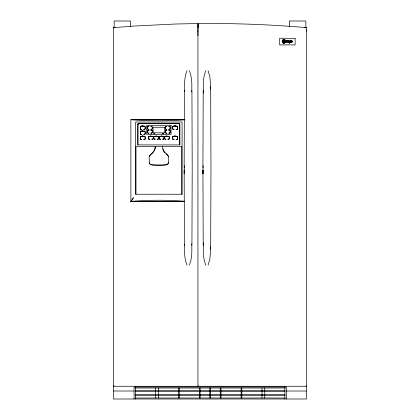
<?xml version="1.0" encoding="UTF-8"?>
<svg xmlns="http://www.w3.org/2000/svg" width="420" height="420" viewBox="0 0 420 420"><rect width="100%" height="100%" fill="white"/><g stroke="black" fill="none" stroke-linecap="round" stroke-linejoin="round"><path stroke-width="0.63" d="M184.165 165.853L184.443 90.51M184.249 167.927L184.249 165.842L184.254 173.806L184.249 170.011M202.928 165.853L203.207 90.51M203.018 167.927L203.018 165.842L203.018 173.806L203.018 170.011M285.201 40.514C286.398 42.121 284.918 39.58 283.747 39.674A1.712 1.712 0 0 0 282.219 41.522A1.712 1.712 0 0 0 283.999 43.102A1.712 1.712 0 0 0 285.642 41.38M287.905 42.278L288.367 41.486L288.115 41.076L287.926 42.278L288.677 41.039L288.902 41.197L288.619 41.071M282.807 40.173C280.849 42.016 284.729 44.431 285.49 41.827L284.912 40.057M289.312 43.019L289.795 42.095C290.619 40.425 289.233 41.417 290.923 41.034L290.514 42.152L290.923 41.034C288.598 40.751 292.556 39.044 289.228 42.956C289.942 41.155 291.275 39.69 290.803 40.357M191.924 245.343L192.203 167.927L191.924 90.51M208.058 265.188L209.89 259.04L210.667 249.086L210.971 167.927L210.667 86.772L209.89 76.818L208.058 70.665M283.762 41.538C282.303 43.365 284.529 39.679 283.406 41.002C284.918 40.934 281.862 43.076 283.936 41.318C284.592 40.304 284.744 40.588 284.146 41.465C283.752 42.609 285.631 41.979 284.513 41.465C283.768 42.089 285.763 41.527 284.041 42.079C283.574 41.428 284.776 40.987 284.413 40.467C283.805 40.955 282.539 43.076 283.747 41.685C285.716 39.223 282.713 42.42 283.652 40.451C282.077 41.139 284.156 41.034 283.7 41.097C282.566 43.769 283.794 40.057 283.862 41.239M282.371 41.837C282.802 43.517 285.673 43.134 285.558 41.354C285.343 39.27 282.492 39.412 285.127 40.168M197.941 35.742L197.941 30.954M282.697 40.556C281.579 43.675 286.687 43.57 285.154 40.435C283.017 39.848 284.623 40.152 283.92 39.669C285.7 40.147 283.531 39.375 283.038 39.989C282.009 40.735 282.529 41.753 282.86 40.126L284.587 39.8L283.747 39.674M210.63 89.119L210.667 86.772M284.282 41.727C285.521 41.942 283.253 42.257 284.214 41.134C283.269 41.68 284.681 40.845 284.65 40.598C284.529 40.976 284.146 41.108 284.587 41.276C282.944 42.782 285.353 41.585 284.466 41.801M291.606 41.879L291.007 42.263L292.152 41.475L292.215 41.029L291.596 42L290.771 42.084L291.092 42.157L291.643 40.268C290.95 40.829 289.931 44.058 290.677 41.234M198.025 27.494L198.103 23.872L198.455 23.536C234.512 23.205 270.585 24.544 306.511 27.646L306.511 399L113.489 399L113.489 27.631L136.012 25.94L175.418 24.019L197.594 23.567L197.941 23.898L197.941 385.933L198.282 386.269L306.169 386.269L306.511 385.933L306.127 385.933M283.022 42.551L282.303 41.365C282.587 39.947 282.781 42.41 282.424 41.129C283.006 42.2 282.082 40.824 282.791 40.357C282.949 39.548 285.18 40.084 283.925 39.721L284.875 39.958M197.941 31.117L198.114 23.872M285.002 42.588L285.28 41.149L285.406 42.042L284.177 42.977L282.865 42.599L282.34 41.701M285.154 40.435L284.765 39.958M289.558 41.349L289.711 41.743L289.238 42.252L288.74 42L289.002 41.507C290.419 39.648 288.236 42.41 289.448 41.837C289.973 40.173 289.574 43.255 288.729 41.953C288.482 40.761 290.073 41.176 289.669 41.207M286.571 40.457L287.217 40.457L286.834 40.399C286.277 43.139 289.832 39.69 286.629 40.483C286.335 41.486 287.564 41.638 287.726 40.813C287.002 39.69 285.731 40.682 287.474 40.472M291.637 41.727C292.504 41.354 291.979 40.388 291.627 41.785L291.391 41.864M282.665 40.619L284.167 39.737M290.546 41.58L290.923 41.034L290.693 41.155M286.592 41.234L286.067 42.252L286.949 42.242M288.976 42.887L289.144 42.651L289.212 43.019M290.95 40.782L290.776 40.562M191.735 91.975C191.951 84.866 192.197 77.301 189.289 70.665M184.595 244.44C184.443 251.365 184.222 258.736 187.078 265.188M203.474 242.76C203.144 250.226 202.818 258.195 205.842 265.188M289.055 41.38L289.133 41.239M283.432 41.181C283.857 40.299 283.274 40.793 283.106 41.076C284.004 39.774 283.51 41.396 283.51 41.312M283.274 41.018L283.799 40.525M288.85 41.349L289.034 41.139L288.818 41.401M292.042 41.008C291.139 41.811 292.026 41.527 292.189 41.433M133.292 197.794L130.872 201.653L184.296 201.653M288.367 41.16C287.731 41.092 288.803 41.081 288.33 41.428M137.818 124.294L138.18 123.543L138.836 123.27L179.219 123.359L179.844 124.294L179.844 144.91L137.818 144.91L137.818 124.294L138.731 123.281L138.18 123.543M179.723 144.91L179.723 124.299L178.826 123.391L138.495 123.475L137.939 124.299L137.939 144.91M286.067 42.2C286.156 42.63 287.752 40.698 286.834 40.399L287.185 40.462L286.687 40.572M290.881 42.068L290.792 42.063M283.059 40.982C282.975 40.352 283.358 41.753 283.385 40.656M284.54 40.855L284.088 41.218L284.618 40.745M291.485 41.858L291.627 42.263L292.131 41.895M291.627 42.263L292.152 41.921L291.716 42.263M140.338 126.871L140.716 126.189L141.887 126.079C139.692 125.507 139.697 130.09 141.887 129.533L140.894 129.507L140.369 128.951L140.369 126.662L141.094 126.079M140.338 131.838L140.716 131.15L141.887 131.045C139.692 130.473 139.697 135.056 141.887 134.5L140.894 134.468L140.369 133.917L140.369 131.623L141.094 131.045M140.338 136.994L140.716 136.311L141.887 136.201C139.692 135.629 139.697 140.212 141.887 139.655L140.894 139.629L140.369 139.072L140.369 136.784L141.094 136.201M145.147 128.74L144.774 129.423L143.619 129.533C145.787 130.069 145.792 125.528 143.619 126.079C146.066 125.559 145.42 129.644 144.391 129.533M145.147 133.707L144.774 134.389L143.619 134.5C145.787 135.035 145.792 130.489 143.619 131.045C146.06 130.52 145.42 134.61 144.391 134.5M145.147 138.863L144.774 139.55L143.619 139.655C145.787 140.196 145.792 135.65 143.619 136.201C146.06 135.681 145.425 139.766 144.391 139.655M172.709 126.871L173.082 126.189L174.258 126.079C172.064 125.507 172.069 130.09 174.258 129.533L173.266 129.507L172.736 128.951L172.736 126.662L173.465 126.079M172.709 136.994L173.082 136.311L174.258 136.201C172.064 135.629 172.069 140.212 174.258 139.655L173.266 139.629L172.736 139.072L172.736 136.784L173.465 136.201M177.518 128.74L177.14 129.423L175.991 129.533C178.159 130.069 178.159 125.528 175.991 126.079C178.432 125.559 177.791 129.644 176.762 129.533M177.518 138.863L177.14 139.55L175.991 139.655C178.159 140.196 178.159 135.65 175.991 136.201C178.432 135.681 177.791 139.766 176.762 139.655M284.146 41.465L284.644 41.16L283.957 41.549L284.487 42.263L284.87 41.816L284.513 41.465M289.175 42.819L289.249 43.024M149.247 156.728C150.938 153.242 156.035 151.232 155.269 146.312C155.185 149.741 153.347 153.037 150.339 154.744C147.95 156.476 149.882 160.01 149.247 162.393M289.028 41.444L289.107 41.281M141.094 129.533L140.338 128.74M141.094 134.5L140.338 133.707M141.094 139.655L140.338 138.863M173.465 129.533L172.709 128.74M173.465 139.655L172.709 138.863M288.026 40.85L287.275 41.396L286.666 40.892M290.887 40.315L290.955 40.619M164.005 138.558L163.632 139.146L162.477 139.241C164.566 139.876 164.566 135.618 162.477 136.264C164.797 135.681 164.304 139.414 163.249 139.241M144.391 126.079L145.147 126.871M144.391 131.045L145.147 131.838M144.391 136.201L145.147 136.994M147.504 127.061L147.877 126.473L149.047 126.378C146.937 125.711 146.942 130.006 149.047 129.355C146.727 129.959 147.178 126.221 148.26 126.378M147.504 130.898L147.877 130.31L149.047 130.216C146.937 129.554 146.942 133.844 149.047 133.192C146.727 133.796 147.178 130.058 148.26 130.216M148.475 136.946L148.848 136.358L150.019 136.264C147.908 135.597 147.913 139.892 150.019 139.241C147.698 139.844 148.15 136.106 149.231 136.264M152.308 128.672L151.935 129.26L150.78 129.355C152.87 129.99 152.87 125.732 150.78 126.378C153.101 125.795 152.612 129.528 151.557 129.355M152.308 132.51L151.935 133.098L150.78 133.192C152.87 133.828 152.87 129.57 150.78 130.216C153.101 129.633 152.612 133.366 151.557 133.192M153.284 138.558L152.906 139.146L151.757 139.241C153.841 139.876 153.846 135.618 151.757 136.264C154.077 135.681 153.584 139.414 152.528 139.241M153.773 136.946L154.145 136.358L155.316 136.264C153.206 135.597 153.211 139.892 155.316 139.241C152.996 139.844 153.447 136.106 154.528 136.264M158.576 138.558L158.203 139.146L157.048 139.241C159.138 139.876 159.138 135.618 157.048 136.264C159.369 135.681 158.876 139.414 157.82 139.241M159.201 136.946L159.574 136.358L160.745 136.264C158.634 135.597 158.639 139.892 160.745 139.241C158.424 139.844 158.876 136.106 159.957 136.264M165.401 127.061L165.779 126.473L166.95 126.378C164.84 125.711 164.845 130.006 166.95 129.355C164.63 129.959 165.081 126.221 166.157 126.378M164.488 136.946L164.861 136.358L166.031 136.264C163.921 135.597 163.926 139.892 166.031 139.241C163.711 139.844 164.162 136.106 165.244 136.264M165.401 130.898L165.779 130.31L166.95 130.216C164.84 129.554 164.845 133.844 166.95 133.192C164.63 133.796 165.081 130.058 166.157 130.216M170.21 128.672L169.838 129.26L168.683 129.355C170.772 129.99 170.772 125.732 168.683 126.378C171.003 125.795 170.51 129.528 169.454 129.355M169.291 138.558L168.919 139.146L167.764 139.241C169.853 139.876 169.853 135.618 167.764 136.264C170.084 135.681 169.591 139.414 168.535 139.241M170.21 132.51L169.838 133.098L168.683 133.192C170.772 133.828 170.772 129.57 168.683 130.216C171.003 129.633 170.51 133.366 169.454 133.192M176.762 126.079L177.518 126.871M176.762 136.201L177.518 136.994M282.45 41.312L282.587 41.58M142.858 126.367L142.543 126.32C143.687 124.814 142.238 127.37 142.637 125.727M142.637 131.407L142.543 131.36C143.687 129.853 142.238 132.41 142.637 130.767M142.858 136.521L142.543 136.474C143.687 134.967 142.238 137.524 142.637 135.886M150.791 136.568L150.696 136.521C151.841 135.02 150.392 137.571 150.791 135.933M154.513 133.817L154.198 133.77C155.342 132.263 153.899 134.82 154.292 133.177M156.146 136.568L156.051 136.521C157.196 135.02 155.747 137.571 156.146 135.933M161.553 136.568L161.459 136.521C162.603 135.02 161.149 137.571 161.553 135.933M163.18 133.817L162.871 133.77C164.015 132.263 162.561 134.82 162.965 133.177M166.803 136.568L166.709 136.521C167.853 135.02 166.404 137.571 166.803 135.933M175.082 126.404L174.988 126.352C176.132 124.85 174.683 127.402 175.082 125.764M175.303 136.521L174.988 136.474C176.132 134.972 174.683 137.524 175.082 135.886M148.26 129.355L147.504 128.672M148.26 133.192L147.504 132.51M149.231 139.241L148.475 138.558M154.528 139.241L153.773 138.558M159.957 139.241L159.201 138.558M166.157 129.355L165.401 128.672M166.157 133.192L165.401 132.51M165.244 139.241L164.488 138.558M283.568 42.83C284.875 42.252 283.148 43.223 283.479 42.709M285.39 41.843C285.086 40.068 285.348 42.945 285.558 41.354L285.338 40.42L285.495 40.709M152.528 136.264L153.284 136.946M163.249 136.264L164.005 136.946M290.519 41.123L289.947 41.512M151.557 126.378L152.308 127.061M151.557 130.216L152.308 130.898M157.82 136.264L158.576 136.946M169.454 126.378L170.21 127.061M169.454 130.216L170.21 130.898M168.535 136.264L169.291 136.946M285.243 41.942L285.269 41.543M283.747 41.685C283.033 42.819 283.248 41.297 283.006 41.874M283.28 41.727L283.621 41.496M284.093 42.562L283.343 42.688M284.356 41.118L284.644 41.16M168.525 162.257L167.795 164.141L166.115 164.939A16.275 2.452 0 0 1 151.657 164.939L149.977 164.141L149.441 163.202M289.196 42.719L289.181 42.803M291.181 40.336L291.643 40.268L291.233 41.018M284.613 39.868L283.71 40.068L284.907 40.052M283.815 39.91L284.114 40.016M284.267 41.202L284.366 41.029M286.718 41.853L286.115 42.189L286.703 41.932M289.107 42.641L288.976 42.693M283.447 42.83L284.482 42.893M137.949 124.205L138.841 123.391M283.752 40.467L283.427 41.123M288.708 41.029L288.818 41.291L288.734 41.023M283.222 42.268L283.61 41.654M284.66 42.026L284.666 41.638M282.371 41.837L282.303 41.365M187.078 70.665C184.222 77.117 184.443 84.488 184.595 91.413M205.842 70.665C202.818 77.658 203.144 85.627 203.474 93.098M189.289 265.188C192.197 258.557 191.951 250.987 191.735 243.878M282.86 40.126L283.925 39.827M287.936 41.354L288.089 41.176M289.842 41.916L290.294 41.039L289.894 41.722M286.739 41.759L286.115 42.189M284.33 40.73L283.936 41.318M285.196 41.149L285.401 41.312M283.19 41.129L283.784 40.756L283.479 40.535M284.141 42.614L283.973 42.845M283.29 41.186L283.495 40.714M168.331 163.202L167.795 164.01L166.115 164.813A15.839 2.394 0 0 1 151.657 164.813L149.982 164.01M130.898 201.353L130.893 201.39C148.669 199.967 166.556 199.81 184.338 201.227M289.181 42.688L289.012 42.934L289.012 42.662M133.529 197.799L130.872 201.653L130.872 119.642L184.296 119.642M288.818 41.291L288.855 41.045M285.558 41.354L284.991 40.268M284.109 41.837L283.936 41.701M294.929 38.393L279.704 38.215L279.704 44.914L295.118 44.909L295.103 38.21M286.34 42.074L286.85 41.318L286.703 40.661L286.85 41.318L286.424 41.885L286.797 41.522M290.367 42.231L290.645 42.236M113.836 386.269L113.489 385.597L113.836 386.269L197.594 386.269L198.282 385.933M286.356 42.047L286.766 41.648L286.409 41.932M138.065 123.868L138.647 123.417M288.876 41.249L289.002 41.507L288.955 41.212M287.721 40.74L288.01 40.735L287.726 40.813M292.252 41.354L292.262 41.076L292.226 41.391M291.391 40.425L291.643 40.268L291.223 40.346M142.422 126.152L143.094 126.047M142.422 131.192L143.094 131.087M142.422 136.311L143.094 136.201M154.077 133.602L154.749 133.497M150.57 136.358L151.242 136.253M174.867 126.189L175.539 126.084M155.93 136.358L156.602 136.253M162.745 133.602L163.417 133.497M161.333 136.358L162.005 136.253M166.588 136.358L167.26 136.253M174.867 136.311L175.539 136.201M287.936 40.593L287.527 40.399M290.467 41.045L290.068 41.055M284.209 39.848L284.524 40.047M142.401 126.047L143.073 126.152M142.401 131.087L143.073 131.192M174.846 126.084L175.518 126.189M142.401 136.201L143.073 136.311M154.061 133.497L154.733 133.602M150.554 136.253L151.226 136.358M162.729 133.497L163.401 133.602M155.915 136.253L156.581 136.358M161.317 136.253L161.989 136.358M166.567 136.253L167.239 136.358M174.846 136.201L175.518 136.311M283.395 39.916L283.679 39.842M283.106 41.076L283.453 40.982M284.482 42.809L285.159 42.43M142.422 125.942L142.543 126.32L143.026 126.247M174.867 125.974L174.988 126.352L175.471 126.284M142.422 130.982L142.543 131.36L143.026 131.287M154.077 133.392L154.198 133.77L154.681 133.697M142.422 136.096L142.543 136.474L143.026 136.4M162.745 133.392L162.871 133.77L163.349 133.697M150.57 136.143L150.696 136.521L151.174 136.447M155.93 136.143L156.051 136.521L156.534 136.447M161.333 136.143L161.459 136.521L161.936 136.447M166.588 136.143L166.709 136.521L167.191 136.447M174.867 136.096L174.988 136.474L175.471 136.4M131.066 201.364L184.769 201.395M113.531 27.967L113.489 27.631L114.172 27.573L113.873 27.599M114.744 27.526L115.154 27.489M113.489 27.631L113.988 27.589M184.359 119.805C166.561 121.223 148.664 121.065 130.872 119.642M182.081 194.234L181.781 194.234L181.781 146.496L135.991 146.496L135.991 194.234L135.691 194.234L135.691 122.026L182.081 122.026L182.081 194.234L135.691 194.234M131.66 119.768L184.91 119.768M142.469 125.848L142.543 126.32L142.952 126.32M174.914 125.885L174.988 126.352L175.397 126.352M142.469 130.888L142.543 131.36L142.952 131.36M154.124 133.298L154.198 133.77L154.607 133.77M162.792 133.298L162.871 133.77L163.275 133.77M142.469 136.007L142.543 136.474L142.952 136.474M150.617 136.054L150.696 136.521L151.1 136.521M155.978 136.054L156.051 136.521L156.46 136.521M161.38 136.054L161.459 136.521L161.863 136.521M166.635 136.054L166.709 136.521L167.118 136.521M174.914 136.007L174.988 136.474L175.397 136.474M113.51 385.933L113.878 385.933M135.434 388.012L284.928 388.012M135.434 390.673L284.928 390.673M113.489 391.01L134.064 391.01M286.298 391.01L306.511 391.01M135.434 391.676L284.928 391.676M135.434 394.338L284.928 394.338M135.434 395.336L284.928 395.336M135.434 398.003L284.928 398.003M304.369 27.457L304.862 27.5M306.127 27.61L306.511 27.646M283.92 39.669L284.267 39.701M287.726 40.871L288.02 40.913M287.7 40.976L287.957 41.087M290.96 41.927L290.866 41.995M289.763 41.066L290.047 41.139M178.915 123.396L179.645 123.953M179.046 123.302L179.571 123.632M165.921 153.757L168.452 156.151M286.619 41.102L286.85 41.318L286.692 40.745M179.408 123.475L179.781 123.974M165.028 152.891C163.317 151.242 162.587 148.307 162.503 146.433M179.251 123.517L179.697 124.105L179.545 123.785M286.645 40.992L286.85 41.318L286.681 40.813M291.275 40.882L291.38 40.504M285.621 41.202L285.338 40.42L285.553 40.866M285.338 40.42L285.595 41.034M162.855 148.869C163.07 152.68 167.822 153.505 168.525 156.728M288.078 42.278L287.989 42.011L288.005 42.278M290.588 41.47L290.666 41.732L290.656 41.291M291.312 40.761L291.396 41.081L291.365 40.572M149.247 162.257L149.441 163.333M291.338 40.656L291.396 41.081M290.624 41.37L290.666 41.732M210.63 246.74L210.667 249.086M203.207 245.343L202.928 170M184.443 245.343L184.165 170M306.511 29.962L306.511 31.117M305.839 27.883L305.839 21L289.369 21L289.369 26.628M286.298 399L286.298 387.014L134.064 387.014L134.064 399M284.928 387.014L284.928 399M264.747 388.012L264.747 398.003M262.007 388.012L262.007 398.003M241.826 388.012L241.826 398.003M241.138 388.012L241.138 398.003M220.957 388.012L220.957 398.003M220.269 388.012L220.269 398.003M210.525 388.012L210.525 398.003M209.837 388.012L209.837 398.003M200.093 388.012L200.093 398.003M199.406 388.012L199.406 398.003M179.225 388.012L179.225 398.003M178.537 388.012L178.537 398.003M174.988 125.811L174.988 126.352M174.988 135.933L174.988 136.474M168.525 156.592L168.525 162.393M166.709 135.98L166.709 136.521M162.871 133.224L162.871 133.77M161.459 135.98L161.459 136.521M158.356 388.012L158.356 398.003M156.051 135.98L156.051 136.521M155.615 388.012L155.615 398.003M154.198 133.224L154.198 133.77M150.696 135.98L150.696 136.521M142.543 125.774L142.543 126.32M142.543 130.814L142.543 131.36M142.543 135.933L142.543 136.474M135.434 387.014L135.434 399M130.631 26.628L130.631 21L114.161 21L114.161 27.883M286.692 41.99L286.398 42.252L286.692 41.99M289.133 42.646L289.012 42.934L289.154 42.662M286.766 41.648L286.377 42.011L286.766 41.648M286.692 42.037L286.398 42.252L286.692 42.074M291.643 40.268L291.307 40.352L291.643 40.268M171.045 125.423L146.638 125.423L146.638 134.321L171.045 134.321L171.045 125.423M164.54 127.26L153.106 127.26L153.106 132.83L164.54 132.83L164.54 127.26"/></g></svg>
